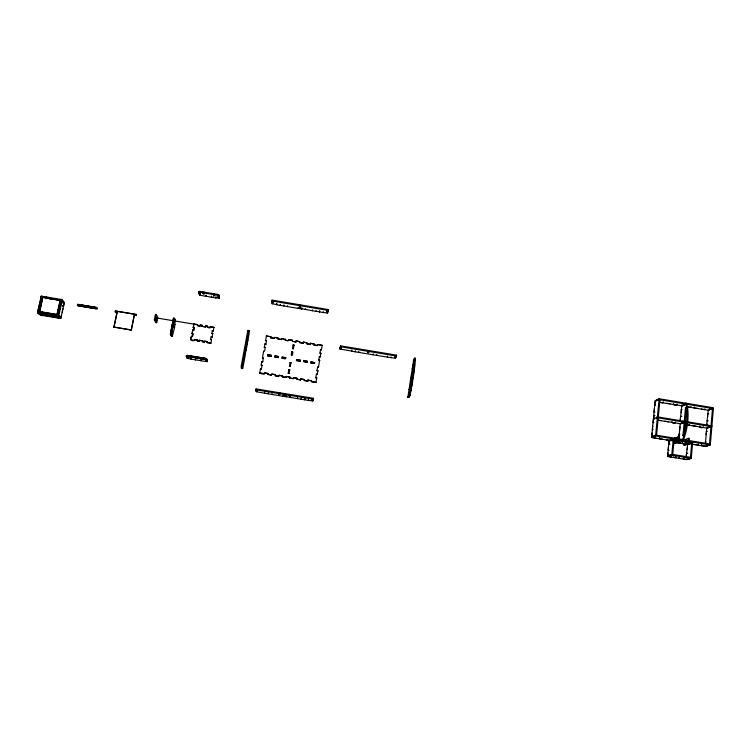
<?xml version="1.0" encoding="UTF-8"?>
<svg xmlns="http://www.w3.org/2000/svg" width="751" height="751" viewBox="0 0 751 751"><rect width="100%" height="100%" fill="white"/><g stroke="black" fill="none" stroke-linecap="round" stroke-linejoin="round"><path stroke-width="1.13" d="M293.256 341.527L295.95 341.977L296.11 340.898L299.705 341.696L296.11 340.898M296.448 360.564L300.062 361.165L296.448 360.564L296.598 359.494L300.212 360.283L296.598 359.494M296.945 379.293L300.569 379.884L296.945 379.293L297.096 378.232L293.472 377.64L293.322 378.692L289.698 378.1L289.839 377.04L286.215 376.448L286.065 377.509L282.432 376.739L286.065 377.509M297.096 378.232L293.472 377.64M301.818 308.117L301.677 308.971L276.64 304.784L276.781 303.686M301.16 398.143L301.001 399.194L290.093 397.41L286.441 396.659L286.6 395.768M299.442 308.37L299.461 307.459L300.484 307.657L300.334 308.52L299.442 308.37L299.593 307.506M319.682 310.876L319.513 311.965L327.567 313.083L328.056 309.515L300.55 304.897L300.381 306.69L299.48 306.539L299.649 304.746L272.069 300.118L271.984 301.93L273.12 302.155M299.649 304.746L299.48 306.539M299.555 342.569L303.151 343.169L299.555 342.569L299.705 341.498M300.334 308.52L300.362 307.61M300.381 306.69L300.55 304.897M301.677 308.971L301.827 307.882M300.729 378.833L304.343 379.593L300.729 378.833L300.569 379.884M301.001 399.194L308.276 400.377L308.426 399.485M303.301 342.09L306.896 342.888L303.301 342.09L303.151 343.169M316.115 310.276L315.955 311.365L301.677 308.745M303.676 361.569L307.272 362.348L307.431 361.287L303.826 360.696L303.676 361.569L307.272 362.348M303.826 360.696L307.431 361.287M304.193 380.475L307.807 381.076L304.193 380.475L304.352 379.424M306.746 343.761L310.332 344.362L306.746 343.761L306.906 342.691M312.529 309.91L312.378 310.773M314.078 344.08L310.501 343.291L314.078 344.08L313.927 344.953L317.523 345.554L317.692 344.484L322.151 345.422L317.692 344.484M307.957 380.184L311.581 380.785L307.957 380.184L307.807 381.076M314.65 362.48L314.491 363.54L310.876 362.949L311.045 361.879L314.631 362.658L311.045 361.879M308.276 400.377L312.829 400.968L313.176 398.237L290.43 394.519L290.29 396.049L289.37 395.899L289.51 394.369L285.136 393.655L285.014 395.195L284.094 395.045L284.216 393.505L279.841 392.792L279.738 394.331L278.818 394.181L278.921 392.642L256.091 388.915L256.063 390.464L257.114 391.262L256.204 391.111L256.363 390.21L257.283 390.36L257.114 391.262M315.955 311.365L319.541 311.74M313.927 344.953L314.096 343.883M711.159 408.197L711.084 409.07L711.957 409.211M709.507 443.916L710.972 426.587L706.747 428.089L705.433 443.484M691.784 444.094L705.724 446.385L710.315 444.949L713.45 407.774L659.153 398.753L655.154 400.687L651.596 437.495L669.967 440.508M701.453 444.78L701.378 445.662L706.081 446.272L706.156 445.39M701.716 445.559L701.791 444.676M703.349 426.643C703.753 428.69 698.336 427.798 699.876 426.07M704.889 408.741L704.466 409.746M705.987 433.036L706.184 434.669M707.526 414.965L707.677 417.152M706.738 424.277L708.277 410.187L712.502 408.506L711.047 425.704L709.629 426.211L709.554 427.094L710.427 427.235M708.221 426.709L708.146 427.591L709.019 427.732M709.676 409.624L709.751 408.751M311.43 381.668L315.955 382.409L311.43 381.668L311.59 380.616M694.497 407.014L694.084 408.028L697.886 408.46M690.657 457.659L690.573 458.551L689.69 458.41L690.376 458.204L691.793 442.095L691.033 443.212M679.261 436.791L674.454 438.058L679.261 436.791L678.754 442.33L673.947 443.541L674.107 441.766L677.374 440.63L677.449 439.739L673.262 439.044L669.075 440.546L667.592 456.495L686.865 459.64L691.258 458.354L692.675 442.236L689.587 441.729M697.886 445.099L698.308 444.104M683.429 440.537L683.513 439.645A25.806 8.834 -80.8 0 0 686.696 404.216L686.771 403.343M684.142 432.632L686.076 411.163M688.404 442.442L691.718 442.987L684.02 445.193L684.18 443.419L687.522 442.292L687.606 441.4L678.341 439.879M683.438 458.176L683.363 459.068L687.203 459.537M683.692 458.974L683.776 458.082M687.606 441.4L686.273 441.682L686.179 442.752L687.062 442.893L685.053 443.569M688.489 441.55L686.264 441.86M686.461 454.167L686.301 455.941L687.663 444.329L688.536 444.47M689.446 424.343L689.033 425.348L686.423 424.916M691.033 406.441L690.629 407.455L687.165 406.873L709.141 410.328M688.047 443.86L688.536 438.312L689.418 438.462L688.93 444.001L684.02 445.193M688.414 443.221L688.338 444.104L689.211 444.245M687.278 458.654L687.954 458.457L687.869 459.349L686.996 459.199L687.747 458.11M688.62 458.26L688.545 459.152L687.663 459.002M690.357 443.437L690.432 442.546L692.675 442.236M689.296 458.054L689.221 458.945L688.338 458.805L689.897 458.748M673.807 456.608L673.731 457.49L675.806 457.678L675.891 456.796M676.144 440.199L676.06 441.09L676.961 441.053M675.562 456.89L675.806 457.678M677.261 441.719L677.177 442.602L684.17 443.757M673.947 443.541L677.871 442.189L678.369 436.641M680.472 417.565L680.256 419.903L681.936 404.93M678.829 439.11L680.228 423.714L684.189 422.165L657.332 417.734L656.092 418.269L656.177 417.387L657.416 416.843L684.274 421.283M683.25 404.357L683.166 405.23L684.039 405.371L682.725 405.944L659.406 402.273L662.88 402.846L663.274 401.832M679.064 457.462L678.988 458.354L680.735 458.636M682.274 422.062L682.199 422.944L683.072 423.085L685.072 422.306L711.854 426.728M679.308 458.251L679.392 457.368M680.753 442.292L680.35 443.287L677.731 442.865M682.096 440.997L681.213 440.846L682.546 440.396L682.631 439.495A25.806 8.815 -80.8 0 0 685.823 404.076L685.898 403.193L684.565 403.775M682.499 442.583L682.096 443.578L684.715 444.01M669.62 444.226L668.747 444.076L669.394 440.433M672.032 421.471C670.53 423.217 675.928 424.108 675.515 422.043M673.694 403.559C672.192 405.315 677.571 406.207 677.167 404.141M669.31 441.316L670.033 440.199L671.544 440.114L670.671 439.973L670.587 440.856L671.319 439.739L672.192 439.889M667.996 455.5L668.634 455.294L668.55 456.186L669.423 456.336L670.155 455.237M672.089 454.618L671.206 454.477L671.122 455.369L672.661 455.313L674.145 439.194L672.605 439.279L671.882 440.405L671.957 439.513L672.84 439.654M671.094 457.068L671.497 456.073M667.592 456.495L671.769 455.172L673.262 439.044M314.491 363.54L310.895 362.761M659.556 437.908L659.472 438.791L662.973 439.363M659.782 438.678L659.866 437.786M654.891 415.528L654.018 415.378L653.041 422.531L653.914 422.672M655.454 400.536L654.731 405.033L655.595 405.183M654.083 436.171L653.21 436.021L653.117 436.913L655.229 436.584L654.346 436.444L654.431 435.552L655.67 435.073L677.552 438.668L677.468 439.56L655.585 435.965L651.596 437.495M655.585 435.965L659.153 398.753M656.562 435.214L658.214 417.875M658.298 416.993L659.941 399.776M312.829 400.968L312.04 399.607L312.96 399.757M317.523 345.554L313.946 344.756M312.979 400.076L313.176 398.237M315.795 377.828L316.697 377.978L315.795 377.828L316.406 374.111L317.288 374.439L316.406 374.111M316.978 370.75L317.88 370.9L316.978 370.75L317.589 367.042L318.471 367.37L317.589 367.042M318.753 360.18L319.654 360.32L318.753 360.18L319.363 356.472L320.245 356.809L319.363 356.472M319.935 353.148L320.837 353.299L319.935 353.148L320.546 349.45L321.419 349.797L320.546 349.45M326.788 312.04L327.042 310.266L326.788 312.04L327.68 312.191M407.887 397.326L408.807 395.204L408.675 396.096L409.577 396.246L409.708 395.355L408.779 397.476L407.887 397.326L410.572 379.217L411.295 377.321L412.196 377.462M411.595 378.476L410.694 378.335L413.763 359.626L413.632 360.499L414.533 360.649M409.577 396.246L410.112 394.735A26.144 2.093 -80.7 0 0 415.359 359.166L415.491 358.283L414.59 358.143L413.632 360.499M408.779 397.476L409.201 394.585A26.144 2.075 -80.7 0 0 414.458 359.016L414.59 358.143M414.946 359.907L415.491 358.283M412.149 380.907L410.637 391.149A30.425 2.422 -80.7 0 0 410.938 389.534M412.487 378.635L412.825 376.354M413.153 374.082L413.66 370.665M414.167 367.258L414.505 364.977M395.758 357.532L394.866 357.382L394.998 356.509L395.89 356.659L395.411 358.274L387.3 357.129L387.516 356.068M395.411 358.274L395.89 356.659M394.866 357.382L395.204 356.631L396.106 356.781L396.594 355.148L369.079 350.576L368.553 352.613L367.661 352.463L368.178 350.426L340.597 345.845L339.978 349.074L351.628 351.008L351.768 350.135M396.106 356.781L396.594 355.148M390.867 357.72L390.999 356.847M373.228 353.702L373.022 354.763L376.598 355.354L376.73 354.481M368.553 352.613L369.079 350.576M367.661 352.463L368.178 350.426M351.712 350.332L351.571 351.205L355.157 351.797L355.345 350.726M373.022 354.763L358.734 352.388L358.865 351.515M340.137 348.304L341.029 348.455L341.179 347.572L340.278 347.422M311.984 400.217L312.134 399.316L313.045 399.466M328.056 309.515L327.905 310.379L271.909 300.991M315.955 382.409L316.715 377.809M317.288 374.439L317.898 370.722M318.471 367.37L319.673 360.142M320.245 356.809L320.855 353.111M321.419 349.797L322.179 345.225M327.567 313.083L327.943 310.416M304.653 399.635L304.803 398.743M307.826 380.907L307.976 380.015M304.643 399.785L304.793 398.894M310.876 362.949L311.027 362.066M319.513 311.965L319.663 311.102M323.08 312.566L323.23 311.703M297.368 398.603L297.527 397.551M310.332 344.362L310.501 343.291M289.37 395.899L289.51 394.369M290.093 397.41L290.243 396.519M290.29 396.049L290.43 394.519M305.244 309.572L305.394 308.708M300.062 361.165L300.212 360.095M279.738 394.331L279.841 392.792M286.61 395.927L286.45 396.819L282.808 396.228L282.958 395.176M287.858 340.635C280.677 338.504 289.924 342.531 288.9 339.705L292.505 340.306L292.355 341.376L295.96 341.771M298.1 308.379L298.25 307.29M284.094 395.045L284.216 393.505M284.169 396.293L284.319 395.392L285.23 395.542L285.08 396.444L284.131 395.664L285.08 396.444M289.717 369.727L289.107 373.444L288.196 373.294L288.806 369.576L289.717 369.896L288.806 369.576M290.947 362.649L290.337 366.366L289.426 366.216L290.036 362.498L290.947 362.836L290.036 362.498M291.876 351.928C289.867 356.453 293.181 357.007 292.777 352.078L291.876 351.928L292.777 352.078M293.998 345.056L293.388 348.755L292.486 348.605L293.097 344.906L293.998 345.253L293.097 344.906M289.698 378.1L289.839 377.04M295.95 341.977L296.11 341.104M256.204 391.111L256.335 391.75L271.871 394.435L272.031 393.543M278.95 375.256L282.592 376.026L278.95 375.256L278.809 376.317L275.176 375.716L275.317 374.655L271.684 374.064L271.543 375.125L267.891 374.355L271.543 375.125M278.377 357.579L278.518 356.518L274.894 355.918L274.763 356.988L278.377 357.579L274.763 356.988M281.55 339.583L277.936 338.785L281.55 339.583L281.691 338.504L285.305 339.311M287.37 306.577L287.53 305.713M284.704 358.631L281.991 358.18L282.141 357.11L285.755 357.711L282.141 357.11M285.155 340.184L285.296 339.105M278.818 394.181L278.921 392.642M282.442 376.908L282.583 375.847M285.755 357.711L285.605 358.781L281.991 358.18M264.577 393.252L264.718 392.191M267.91 374.524L268.051 373.463L264.408 372.862C264.962 376.26 253.312 370.731 264.249 373.754M271.139 356.387L271.28 355.317L267.656 354.716C266.07 357.589 276.706 356.049 267.497 355.599M265.601 340.541L266.502 340.691L265.601 340.541L266.361 335.96L270.876 336.711L270.735 337.79L274.34 338.391L274.481 337.312L278.105 338.11L276.302 337.809M280.217 305.385L280.358 304.286M268.229 393.843L268.36 392.792M277.945 338.992L278.086 337.912M283.794 305.976L283.944 304.887M256.063 390.464L256.091 388.915M271.984 301.93L272.069 300.118M276.621 304.549L272.144 303.798L272.219 302.005M256.335 391.75L256.363 390.21M259.733 373.181L260.503 368.572L261.442 368.891L260.503 368.572M261.17 365.202L262.071 365.352L261.17 365.202L261.77 361.484L262.709 361.813L261.77 361.484M262.437 358.133L263.348 358.283L262.437 358.133L263.676 350.886L264.605 351.233L265.216 347.516L264.314 347.366L265.216 347.516M264.333 347.563L264.943 343.855L265.873 344.202L264.943 343.855M272.144 303.798L272.294 302.935M256.983 390.614L257.152 389.713M273.045 301.217L272.96 303.019L272.069 302.869M261.442 368.891L262.043 365.174M262.709 361.813L263.319 358.096M265.873 344.202L266.474 340.494M264.277 373.932L264.408 372.862M267.516 355.796L267.656 354.716M270.735 337.79L270.876 336.711M276.64 304.784L276.79 303.92M241.465 368.412L241.625 367.521L242.723 368.394L242.545 367.671L242.376 368.563L241.465 368.412L241.259 366.066L244.46 348.633L245.38 348.783L245.549 349.572L248.722 330.59L247.811 330.44L244.629 347.741L244.798 348.53L245.718 348.68M249.041 330.562L248.881 331.435L247.971 331.285L248.13 330.402L249.041 330.562L249.191 333.115L247.952 340.334L247.041 340.184M242.376 368.563L242.179 366.216L245.38 348.783M242.507 364.873L243.418 365.024L245.37 354.406L245.887 349.468L246.056 350.248L245.145 350.097M242.723 368.394L243.418 365.024M246.056 350.248L246.619 347.159L245.708 347.009M245.755 347.206L246.657 347.356L247.304 343.845L247.905 340.128L247.004 339.978M211.529 339.546L210.618 339.396L211.529 339.546L210.928 343.273L207.295 342.672L207.389 341.583L204.657 341.132C205.154 343.601 200.367 340.776 204.488 342.015M193.702 330.44L192.707 330.074L193.702 330.44L194.218 327.811L193.214 327.445L193.899 323.934L197.541 324.545C196.405 326.263 200.949 327.014 200.264 324.995L202.085 325.296L201.991 326.385L205.624 326.985L205.708 325.896L207.529 326.197C206.384 327.915 210.928 328.675 210.252 326.647L213.951 327.464L210.252 326.647M206.046 295.181L205.887 296.054L207.764 296.589L215.875 297.95L215.969 296.842M207.295 342.672L207.389 341.583M210.158 327.736L210.327 326.863M215.875 297.95L216.044 297.086M205.032 359.476L205.126 358.387L187.759 355.533L187.581 356.425L205.032 359.476L205.126 358.387M206.694 360.17L206.863 359.269L205.943 359.119L205.774 360.011L206.694 360.17L205.614 359.635L205.633 358.368L187.149 355.326L187.159 356.603L186.239 356.453L186.408 355.561L187.337 355.711L187.159 356.603M215.809 297.715L219.414 298.316L219.452 296.974L218.119 296.729L217.987 296.251L218.898 296.41L217.856 295.772L217.884 294.411L214.476 293.848L214.579 295.687L213.669 295.528L213.566 293.688L203.99 292.083L204.131 293.932L203.221 293.782L203.08 291.932L199.653 291.36L199.653 292.721L199.653 291.36M205.614 359.635L205.633 358.368M217.856 295.772L217.884 294.411M207.004 360.912L207.173 360.02L206.253 359.87L206.084 360.762L207.004 360.912L205.934 360.386L205.943 359.119M201.08 359.72L200.986 360.79L207.304 361.653L206.234 361.137L206.253 359.87M219.414 298.316L218.381 297.687L218.55 296.823M206.544 359.795L206.713 358.894L205.793 358.743M218.766 295.922L218.926 295.049L218.025 294.899M210.693 339.602L211.125 336.758L212.111 337.115L211.125 336.758M211.866 333.453L212.777 333.604L211.866 333.453L212.308 330.609L213.284 330.966L212.308 330.609M218.898 296.41L218.926 295.049M206.844 360.546L207.023 359.645L206.103 359.494M219.151 297.368L219.189 296.016L219.151 297.368L218.25 297.208L218.381 297.687M207.154 361.287L207.323 360.396L206.412 360.245M219.283 297.837L219.452 296.974M207.304 361.653L207.323 360.396M212.111 337.115L212.711 333.388M213.284 330.966L213.885 327.258M191.496 336.232L192.5 336.589L191.496 336.232C187.966 339.64 194.471 342.578 194.631 339.48L197.363 339.931C196.293 341.47 199.841 342.052 199.184 340.231L202.911 341.038L199.184 340.231M200.902 360.602L195.504 359.889L195.673 359.006M199.099 341.32L199.268 340.438M201.991 326.385L202.085 325.296M202.742 341.921L202.836 340.832M211.369 297.199L211.463 296.091M200.986 360.79L201.155 359.907M204.563 342.221L204.657 341.132M207.436 327.286L207.529 326.197M213.171 297.499L213.34 296.636M213.669 295.528L213.566 293.688M214.579 295.687L214.476 293.848M195.504 359.889L187.177 358.349L187.159 357.082L188.079 357.232L187.91 358.124L186.99 357.974L187.159 357.082M192.5 336.589L193.016 333.951L192.012 333.594L192.707 330.074M206.121 295.425L205.962 296.288L203.249 295.838L199.559 294.993L199.728 294.129M204.957 359.288L186.783 356.321L186.614 357.213L187.534 357.363L187.712 356.472M190.904 339.959L191.589 336.439M192.106 333.801L192.791 330.29M193.307 327.661L193.899 323.934M199.982 293.697L199.982 292.336L199.982 293.697L199.071 293.547L199.24 292.674L199.231 294.026L200.301 294.664L199.4 294.514L199.569 293.641M187.91 358.124L187.891 356.856M192.406 336.382L192.923 333.744L192.012 333.594M193.617 330.233L194.124 327.596L193.214 327.445M203.221 293.782L203.08 291.932M190.932 359.138L191.101 358.255M194.547 340.569L194.631 339.48M197.447 325.634L197.541 324.545M204.131 293.932L203.99 292.083M197.278 341.02L197.363 339.931M200.179 326.084L200.264 324.995M199.813 293.209L198.743 292.571L198.912 291.698L199.822 291.848M187.534 357.363L186.426 356.838L186.408 355.561M198.902 293.059L198.912 291.698M187.722 357.748L186.802 357.598L186.783 356.321M187.346 356.988L187.525 356.096M170.346 334.092L173.547 318.105L174.467 318.255L171.481 334.664L170.346 334.092L171.481 334.664M170.993 335.35L171.172 334.458L171.425 336.176L172.336 336.326L172.092 334.608L171.913 335.5L170.993 335.35L170.59 333.322L173.434 319.128L174.701 320.039L173.434 319.128M170.561 334.514L173.547 318.105M173.791 319.879L173.96 318.997L174.88 319.156L175.124 320.921L175.293 320.039L174.382 319.888M171.266 334.242L174.467 318.255M171.913 335.5L171.51 333.482L174.354 319.278M171.425 336.176L171.603 335.293M174.701 320.039L174.88 319.156M172.336 336.326L174.589 327.276L173.678 327.126M174.589 327.276L175.293 320.039M339.978 349.074L340.597 345.845M157.419 318.987L156.706 317.654L156.349 319.419L157.062 320.743L156.677 322.677L155.757 322.526L154.302 319.879L155.429 314.387L156.349 314.547L157.776 317.241L157.419 318.987L156.508 318.837M156.677 322.677L155.232 320.029L156.349 314.547M341.029 348.455L341.189 347.666L340.287 347.516M136.213 315.476L136.25 314.369L115.391 310.905L115.213 311.787L117.043 312.087L113.861 327.051L131.265 330.111L134.241 314.941L136.213 315.476L134.241 314.941M131.265 330.111L134.382 315.167M136.072 315.251L136.25 314.369M114.021 327.267L117.194 312.322L115.363 312.012L115.391 310.905M97.048 308.971L96.719 307.403L77.588 304.23L77.391 305.103L77.963 305.807L97.048 308.971L96.719 307.403M77.963 305.807L78.151 304.934M78.686 305.723L95.959 308.595L78.686 305.723L78.883 304.85L96.147 307.713M56.738 315.429L59.939 301.198L60.493 301.292L57.498 314.631L38.686 311.402L39.136 311.862M57.142 314.763L60.136 301.442M57.17 315.382L60.765 299.377L62.108 300.015L61.995 301.752L62.202 300.86L61.62 300.56L58.428 314.782L58.935 316.443L58.005 316.293M56.879 317.635C56.963 316.058 57.461 319.457 60.578 318.246L61.573 314.941M57.883 316.931L57.461 315.354L38.019 312.144L37.813 313.036L38.498 313.721L57.883 316.931L61.695 299.536L57.283 298.795L57.076 299.687L60.69 300.409L40.779 297.105L40.798 298.231M57.958 313.749L58.953 309.309M59.451 307.084L60.446 302.644M58.616 315.861L59.545 316.011L59.348 316.903L58.418 316.744L61.995 301.752M59.442 316.762L60.371 316.913L60.164 317.804L58.831 317.194L59.029 316.312M62.399 301.301L63.319 301.451L63.122 302.334L62.915 300.973M62.624 305.995L63.544 306.145L64.126 302.4L62.286 302.099M39.183 312.529L38.977 313.42L56.747 316.546L38.902 313.524L40.46 315.12L60.784 318.471L64.323 302.634L61.695 299.536M48.984 315.608C47.491 316.95 50.702 314.162 52.673 316.218L52.476 317.1L52.673 316.218M56.147 299.527L56.353 298.645L46.571 297.02L46.374 297.903L57.414 300.071L56.353 298.645M54.523 316.518C53.321 318.161 55.283 314.838 57.292 316.978M40.479 313.242L40.282 314.134L41.371 314.162M40.723 314.585L39.794 314.434L40 313.552L40.244 314.885C42.206 316.941 45.445 314.153 43.943 315.504M46.515 297.837L46.309 298.72L45.445 297.753L45.642 296.861L41.221 296.129L37.55 312.144L38.451 313.064M46.928 316.18L46.919 315.073L44.365 314.847M38.141 310.276L41.371 297.405L40.779 297.105M38.367 310.51L40.15 302.737M40.657 300.513L41.164 298.297M41.455 297.509L41.662 296.617L42.591 296.776L42.15 296.288L38.489 312.294M38.827 311.543L41.943 297.171L45.445 297.753M38.498 313.721L38.695 312.829M39.052 311.768L42.3 297.565M42.403 299.649L39.606 311.862L42.431 298.297L41.878 298.203M355.157 351.797L358.734 352.388M376.598 355.354L387.3 357.129M410.694 378.335L411.295 377.321M408.544 392.895L409.342 393.205M408.675 396.096L409.98 395.627M655.37 401.41L656.59 400.818L656.674 399.945L657.547 400.086M654.393 408.525L654.055 412.017L654.928 412.158M666.672 403.278L670.145 403.86M654.018 415.378L654.59 415.66M681.861 405.803L685.823 404.076M653.727 418.448L654.947 417.922L654.863 418.795L653.642 419.33M682.077 409.567L681.213 409.426L681.223 412.778M657.698 420.175L681.101 423.855M661.49 420.626L658.571 420.325M652.703 426.042L652.366 429.563L653.239 429.703M664.982 421.198L668.465 421.771M680.575 416.401L681.777 416.411M701.35 409.032L703.312 409.558M652.018 433.083L651.896 437.382L655.97 438.218M707.63 413.801L708.841 413.81M651.981 436.5L653.21 436.021M679.946 426.784L679.627 430.304M692.844 425.798L696.318 426.371M707.029 420.776L708.249 420.795M679.852 434.087L678.979 433.937L678.988 437.345M707.602 424.418L707.085 424.146M666.466 439.936L670.286 440.396M706.137 431.281L707.348 431.299M684.508 439.71L688.536 438.312M668.493 446.732L668.165 450.281L669.047 450.422M667.921 452.937L667.911 456.392L671.422 456.965M694.403 444.526L698.233 444.986M687.428 446.976L687.193 449.633M705.236 441.832L706.109 441.973M671.206 454.477L670.474 455.575L671.356 455.726L669.836 455.782L669.911 454.89L669.272 455.097L669.188 455.988L670.07 456.129M686.545 453.285L687.747 453.322M689.089 457.716L690.451 457.312L672.746 454.411M671.769 455.172L691.258 458.354M278.978 393.28L279.888 393.43M284.254 394.144L285.164 394.294L285.136 393.655M289.52 394.998L290.44 395.148M255.931 389.816L278.762 393.543M279.682 393.693L284.056 394.406M284.976 394.557L289.351 395.27M290.271 395.43L313.026 399.138M39.39 311.637L56.935 314.538M170.59 333.322L171.51 333.482M170.702 333.538L171.66 333.773M170.956 334.045L171.876 334.195M37.55 312.144L58.109 315.533L60.784 318.471M57.592 315.842L58.522 315.993M37.813 313.036L57.264 316.246M170.777 334.927L171.697 335.077M40.441 314.002L58.925 317.063M244.629 347.741L245.549 347.891M58.831 317.194L59.761 317.354L59.545 316.011M171.209 335.763L172.129 335.913M194.716 339.687L197.447 340.137M204.732 341.339L207.464 341.789M46.712 315.955L48.562 316.265M52.26 316.875L54.11 317.175M113.861 327.051L131.125 329.905M190.81 339.762L194.462 340.363M197.194 340.813L199.015 341.114M207.22 342.465L210.928 343.273M685.147 421.424L711.929 425.845M244.807 350.201L245.718 350.351M411.173 378.204L412.064 378.354M244.986 350.98L245.887 351.13M267.675 354.913L271.28 355.317M410.572 379.217L411.464 379.358M686.752 424.794L707.611 428.23M289.426 366.037L290.337 366.366M409.07 389.356L409.962 389.506M408.966 389.516L409.858 389.666M187.853 355.721L191.317 356.293M193.636 356.678L195.945 357.054M198.264 357.438L200.573 357.814M202.892 358.199L205.201 358.574M186.971 356.218L205.464 359.26M241.259 366.066L242.179 366.216M241.446 366.798L242.366 366.948M409.201 394.585L410.112 394.735M678.435 438.809L687.7 440.33L687.625 441.222L678.35 439.701M688.583 440.48L710.39 444.057M241.278 367.69L242.197 367.84M688.507 441.372L710.315 444.949M408.413 395.824L409.314 395.974M691.117 442.32L691.99 442.461M686.273 441.682L687.156 441.823M708.897 445.399L706.607 445.69L707.48 445.831M674.06 440.086L677.374 440.63M678.256 440.771L687.522 442.292M264.436 373.04L268.051 373.463M289.848 377.209L286.215 376.448M408.281 396.716L409.182 396.866M672.53 440.17L673.403 440.311M289.689 377.931L293.322 378.692M671.234 440.63L672.107 440.771M689.681 443.663L690.554 443.803L689.005 443.879M677.871 442.189L678.754 442.33M674.107 441.766L674.989 441.917M673.356 442.142L675.111 442.433M669.066 443.972L669.939 444.113M173.753 318.555L174.673 318.706M61.582 300.344L62.511 300.494L62.314 301.376L61.62 300.56M340.447 346.737L368.037 351.308M368.938 351.459L396.453 356.03M414.176 358.884L415.359 359.166M658.787 399.494L657.914 399.354L657.829 400.227L659.068 399.635L713.375 408.647M45.792 298.138L46.722 298.297L45.642 296.861M48.89 298.654L51.059 299.02M173.537 319.344L175.086 319.597M367.802 351.59L368.694 351.74M173.575 319.438L174.495 319.588M684.49 404.658L685.363 404.798M42.094 298.447L42.657 298.541M62.802 301.771L63.722 301.93L63.929 303.282L63.009 303.122M78.695 304.615L95.978 307.488M413.36 360.358L414.252 360.508M115.551 311.139L136.391 314.594M157.597 318.114L173.519 320.761M175.8 321.137L197.626 324.761M200.348 325.211L202.16 325.512M207.605 326.413L205.708 325.896M270.895 336.917L266.361 335.96M283.502 339.011L281.691 338.504M77.391 305.103L96.532 308.285M155.607 318.386L156.527 318.537M197.372 325.418L200.095 325.868M201.906 326.169L205.624 326.985M207.36 327.079L210.083 327.53M270.717 337.584L274.34 338.391M155.429 319.269L156.349 319.419M154.302 319.879L155.232 320.029M156.152 320.593L157.062 320.743M62.417 305.76L63.337 305.91M174.204 324.488L175.114 324.639M412.712 364.733L413.604 364.873M412.609 364.911L413.501 365.061M413.088 368.384L412.092 368.412L412.984 368.553M246.356 343.489L247.267 343.639M246.403 343.695L247.304 343.845M326.892 311.139L327.821 311.327M199.071 292.186L202.911 292.806M203.39 292.909L213.397 294.561M213.838 294.664L217.724 295.293M218.156 295.387L219.057 295.537M198.743 292.571L200.151 292.824M57.461 315.354L58.418 316.744M41.221 296.129L42.103 297.105M46.571 297.02L47.444 297.997M62.164 312.303L62.953 308.783M199.071 293.547L199.231 294.026M199.4 294.514L199.559 294.993M247.811 330.44L247.971 331.285M248.722 330.59L248.881 331.435M271.871 394.435L282.808 396.228M271.684 374.064L275.317 374.655M275.176 375.716L278.809 376.317M274.894 355.918L278.518 356.518M288.196 373.294L289.107 373.444M288.9 339.705L292.505 340.306M292.486 348.605L293.388 348.755M414.636 364.695A30.425 2.422 -80.7 0 1 414.13 369.032M413.839 371.351A30.425 2.422 -80.7 0 1 413.51 373.745M413.153 376.195A30.425 2.422 -80.7 0 1 412.778 378.692M412.383 381.208A30.425 2.422 -80.7 0 1 411.961 383.733M411.82 384.568A30.425 2.422 -80.7 0 1 411.238 387.901M685.503 407.596L682.95 435.937A30.031 10.176 -80.9 0 0 685.503 407.596M413.942 362.555L409.736 390.999A30.425 2.394 -80.7 0 0 413.942 362.555"/></g></svg>
